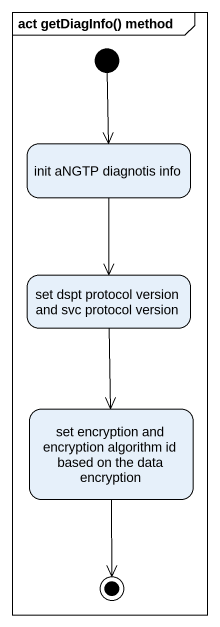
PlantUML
@startuml
mainframe act getDiagInfo() method
hide empty description
state "init aNGTP diagnotis info" as init_aNGTP_diagnotis_info
state "set dspt protocol version and svc protocol version" as set_dspt_protocol_version
state "set encryption and encryption algorithm id based on the data encryption" as set_encryption_and
[*] --> init_aNGTP_diagnotis_info
init_aNGTP_diagnotis_info --> set_dspt_protocol_version
set_dspt_protocol_version --> set_encryption_and
set_encryption_and --> [*]
@enduml
